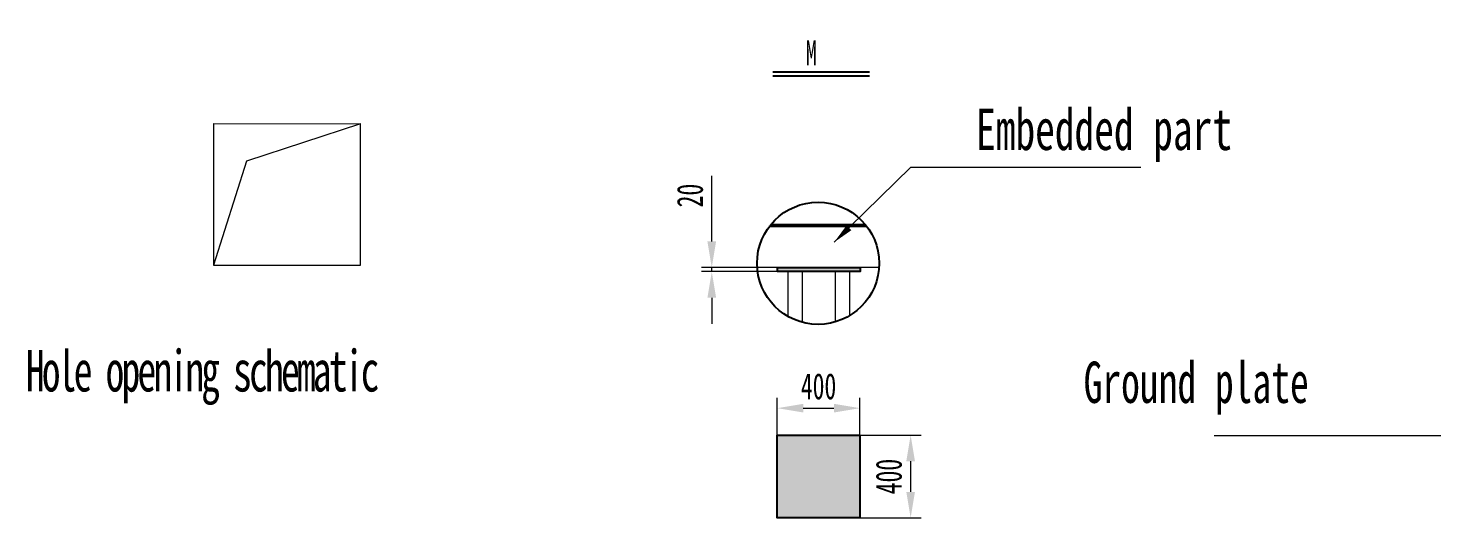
# Model space of a CAD drawing. Header units: millimetres. Extents: x 55614 to 110757, y -66981 to -47484.
# Drawn here: x 98967 to 105759, y -58477 to -56109 of the extents above; entities that cross this region are included whole.
import ezdxf

# ---------------------------------------------------------------- set-up
doc = ezdxf.new("R2010")
doc.units = ezdxf.units.MM
doc.linetypes.add('AM_ISO02W050', pattern=[7.5, 6, -1.5])
doc.layers.get('0').update_dxf_attribs({"lineweight": 15})
doc.layers.get('Defpoints').update_dxf_attribs({"lineweight": 15})
doc.layers.add('SB', color=43, linetype='Continuous')
doc.styles.get("Standard").update_dxf_attribs({"font": 'isocp.shx', "width": 0.707, "bigfont": 'hztxt.shx'})
doc.styles.add('TH_GBDIM', font='romans.shx', dxfattribs={"width": 0.8, "bigfont": 'gbcbig.shx'})
doc.styles.add('标准', font='simsun.ttc', dxfattribs={"width": 0.667})
doc.styles.add('汉字', font='simsun.ttc', dxfattribs={"width": 0.7})
doc.dimstyles.new('AM_GB$7', dxfattribs={"dimtxt": 5, "dimasz": 100, "dimexe": 1, "dimexo": 1, "dimgap": 5, "dimtad": 1, "dimdsep": 46, "dimtxsty": 'Standard', "dimcen": 0, "dimclrd": 256, "dimclre": 256, "dimclrt": 3, "dimadec": 0, "dimazin": 2, "dimtp": 0.1, "dimtm": 0.1, "dimtfac": 0.71, "dimtmove": 0, "dimatfit": 3, "dimfxl": 1, "dimlwd": -1, "dimlwe": -1, "dimarcsym": 1})
doc.dimstyles.new('ISO-25', dxfattribs={"dimscale": 20, "dimtxt": 2.5, "dimasz": 2.5, "dimexe": 1.25, "dimexo": 0.625, "dimtad": 1, "dimtxsty": 'Standard', "dimcen": 2.5, "dimdle": 5, "dimadec": 0, "dimazin": 0, "dimtfac": 1, "dimtmove": 0, "dimatfit": 3, "dimfxl": 1, "dimarcsym": 0})
doc.dimstyles.new('TH_GBDIM', dxfattribs={"dimscale": 42, "dimtxt": 3, "dimasz": 3, "dimexe": 1.2, "dimexo": 0, "dimgap": 1, "dimtad": 1, "dimdec": 1, "dimlfac": -1.5, "dimdsep": 46, "dimtxsty": 'TH_GBDIM', "dimcen": 2.5, "dimclrd": 130, "dimclre": 130, "dimclrt": 3, "dimadec": 0, "dimazin": 2, "dimtfac": 0.714286, "dimtdec": 1, "dimtmove": 0, "dimatfit": 3, "dimfxl": 1, "dimtolj": 1, "dimtzin": 0, "dimlwd": -1, "dimlwe": -1, "dimarcsym": 0})

# ---------------------------------------------------------------- blocks, each defined once
blk = doc.blocks.new('*D1386')
at = {"color": 130}
for p, q in [((102591.8, -58077.1), (102591.8, -57896.1)), ((102991.9, -58077.1), (102991.9, -57896.1)), ((102717.8, -57946.5), (102865.9, -57946.5))]:
    blk.add_line(p, q, dxfattribs=at)
for points in [[(102717.8, -57925.5), (102717.8, -57967.5), (102591.8, -57946.5)], [(102865.9, -57967.5), (102865.9, -57925.5), (102991.9, -57946.5)]]:
    blk.add_solid(points, dxfattribs=at)
at = {"layer": 'Defpoints', "color": 0}
for p in [(102991.9, -57946.5), (102591.8, -58077.1), (102991.9, -58077.1)]:
    blk.add_point(p, dxfattribs=at)
at = {"color": 3, "insert": (102791.8, -57841.5), "char_height": 126, "attachment_point": 5, "style": '标准'}
blk.add_mtext('\\A1;\\A1;400', dxfattribs=at)
blk = doc.blocks.new('*D1387')
at = {"color": 130}
for p, q in [((102991.9, -58077.1), (103287.7, -58077.1)), ((103237.3, -58203.1), (103237.3, -58351.2)), ((102991.9, -58477.2), (103287.7, -58477.2))]:
    blk.add_line(p, q, dxfattribs=at)
for points in [[(103258.3, -58203.1), (103216.3, -58203.1), (103237.3, -58077.1)], [(103216.3, -58351.2), (103258.3, -58351.2), (103237.3, -58477.2)]]:
    blk.add_solid(points, dxfattribs=at)
at = {"layer": 'Defpoints', "color": 0}
for p in [(102991.9, -58077.1), (102991.9, -58477.2), (103237.3, -58477.2)]:
    blk.add_point(p, dxfattribs=at)
at = {"color": 3, "insert": (103132.3, -58277.2), "char_height": 126, "attachment_point": 5, "rotation": 90, "style": '标准'}
blk.add_mtext('\\A1;\\A1;400', dxfattribs=at)
blk = doc.blocks.new('*D1388')
at = {"color": 130}
for p, q in [((102275.1, -57140.4), (102275.1, -56822.4)), ((102591.8, -57266.4), (102224.7, -57266.4)), ((102591.8, -57286.4), (102224.7, -57286.4)), ((102275.1, -57286.4), (102275.1, -57266.4)), ((102275.1, -57412.4), (102275.1, -57538.4))]:
    blk.add_line(p, q, dxfattribs=at)
for points in [[(102254.1, -57140.4), (102296.1, -57140.4), (102275.1, -57266.4)], [(102296.1, -57412.4), (102254.1, -57412.4), (102275.1, -57286.4)]]:
    blk.add_solid(points, dxfattribs=at)
at = {"layer": 'Defpoints', "color": 0}
for p in [(102275.1, -57266.4), (102591.8, -57266.4), (102591.8, -57286.4)]:
    blk.add_point(p, dxfattribs=at)
at = {"color": 3, "insert": (102170.1, -56918.4), "char_height": 126, "attachment_point": 5, "rotation": 90, "style": '标准'}
blk.add_mtext('\\A1;\\A1;20', dxfattribs=at)

msp = doc.modelspace()

# ---------------------------------------------------------------- hatches: boundary and pattern name
at = {"lineweight": 25}
h = msp.add_hatch(dxfattribs=at)
h.set_pattern_fill('ANSI37', color=6, scale=2, style=0)
h.set_pattern_definition([(45, (-999.6356, 177098.8836), (-4.49012806, 4.49012806), []), (135, (-999.6356, 177098.8836), (-4.49012806, -4.49012806), [])])
edge = h.paths.add_edge_path()
edge.add_line((103019.449, -57060.328), (102559.93, -57060.328))
edge.add_arc((102789.689, -57245.96), 295.379, 141.063892, 142.5538003)
edge.add_line((102555.181, -57066.365), (103024.197, -57066.365))
edge.add_arc((102789.689, -57245.96), 295.379, 37.4461997, 38.3025671)
edge.add_arc((102789.689, -57245.96), 295.379, 38.3025671, 38.936108)
h = msp.add_hatch(color=1, dxfattribs=at)
h.dxf.hatch_style = 1
h.paths.add_polyline_path([(102593.082, -57266.377), (102993.118, -57266.377), (102993.118, -57286.389), (102593.082, -57286.389)])
h = msp.add_hatch(color=1, dxfattribs=at)
h.dxf.hatch_style = 1
h.paths.add_polyline_path([(102591.817, -58077.148), (102991.853, -58077.148), (102991.853, -58477.16), (102591.817, -58477.16)])

# ---------------------------------------------------------------- linework, layer by layer
at = {"color": 7}
for p, q in [((99864.165, -56570.189), (100574.897, -56571.302)), ((99864.165, -56570.189), (99864.165, -57254.758)), ((100574.897, -56571.302), (100024.569, -56752.709)), ((100574.897, -57254.758), (100574.897, -56570.189)), ((100024.569, -56752.709), (99864.808, -57254.758)), ((99864.165, -57254.758), (100574.897, -57254.758))]:
    msp.add_line(p, q, dxfattribs=at)
for points in [[(102555.181, -57066.365), (103024.197, -57066.365)], [(102559.93, -57060.328), (103019.449, -57060.328)], [(103084.36, -57266.389), (102495.018, -57266.389)]]:
    msp.add_lwpolyline(points)
at = {"color": 6, "lineweight": 25}
for points in [[(102555.181, -57066.365), (103024.197, -57066.365)], [(103019.449, -57060.328), (102559.93, -57060.328)]]:
    msp.add_lwpolyline(points, dxfattribs=at)
at = {"color": 1, "lineweight": 25}
for points in [[(102593.082, -57266.377), (102993.118, -57266.377), (102993.118, -57286.389), (102593.082, -57286.389)], [(102591.817, -58077.148), (102991.853, -58077.148), (102991.853, -58477.16), (102591.817, -58477.16)]]:
    msp.add_lwpolyline(points, close=True, dxfattribs=at)
at = {"color": 3}
msp.add_lwpolyline([(102943.085, -57498.385), (102943.085, -57286.389), (102643.082, -57286.389), (102643.082, -57502.387)], dxfattribs=at)
at = {"linetype": 'AM_ISO02W050'}
msp.add_lwpolyline([(102873.085, -57529.321), (102873.085, -57286.389), (102713.082, -57286.389), (102713.082, -57531.231)], dxfattribs=at)
at = {"color": 7, "lineweight": 25}
msp.add_circle((102789.689, -57245.96), 295.379, dxfattribs=at)

# ---------------------------------------------------------------- texts
at = {"color": 3, "style": '汉字', "width": 0.7}
msp.add_text('Embedded part', height=200, dxfattribs=at).set_placement((103553.998, -56698.055))
at = {"color": 4, "insert": (98956.623, -57665.72), "char_height": 200, "attachment_point": 1, "style": '标准'}
msp.add_mtext('{\\T0.8;\\C3;Hole opening schematic}', dxfattribs=at)
at = {"color": 3, "insert": (105163.199, -57721.104), "char_height": 200, "attachment_point": 3, "style": '标准'}
msp.add_mtext('Ground plate', dxfattribs=at)
at = {"layer": 'SB', "color": 7, "ltscale": 20, "insert": (102729.482, -56168.549), "char_height": 120, "attachment_point": 1, "style": '标准', "bg_fill": 2}
msp.add_mtext('M', dxfattribs=at)

# ---------------------------------------------------------------- dimensions: what is measured, and where the dimension line sits
for base, p1, p2, picture, middle in [((102275.069, -57266.389), (102591.817, -57286.389), (102591.817, -57266.389), '*D1388', (102170.069, -56918.396)), ((103237.284, -58477.16), (102991.853, -58077.148), (102991.853, -58477.16), '*D1387', (103132.284, -58277.154))]:
    dim = msp.add_linear_dim(base=base, p1=p1, p2=p2, angle=90, text='\\A1;<>', dimstyle='TH_GBDIM', override={"dimtxsty": '标准'})
    dim.commit()
    dim.dimension.update_dxf_attribs({"geometry": picture, "text_midpoint": middle})
dim = msp.add_linear_dim(base=(102991.853, -57946.543), p1=(102591.817, -58077.148), p2=(102991.853, -58077.148), text='\\A1;<>', dimstyle='TH_GBDIM', override={"dimtxsty": '标准'})
dim.commit()
dim.dimension.update_dxf_attribs({"geometry": '*D1386', "text_midpoint": (102791.835, -57841.543)})

# ---------------------------------------------------------------- leaders
at = {"color": 1, "ltscale": 20}
msp.add_leader([(102867.222, -57144.308, 3.233), (103237.801, -56781.769, 3.233), (104350.491, -56781.769, 3.233)], dimstyle='AM_GB$7', override={"dimtad": 0, "dimclrd": 1, "dimfxl": 3}, dxfattribs=at)
at = {"path_type": 1}
msp.add_leader([(105957.625, -58079.671), (104705.996, -58079.671)], dimstyle='ISO-25', override={"dimgap": 5, "dimtad": 0}, dxfattribs=at)

# ---------------------------------------------------------------- next in the draw order: linework, layer by layer
at = {"color": 0, "lineweight": 25}
for p, q in [((102569.855, -56319.656), (103037.881, -56319.656)), ((102569.855, -56339.098), (103037.881, -56339.098))]:
    msp.add_line(p, q, dxfattribs=at)

doc.saveas('drawing.dxf')
